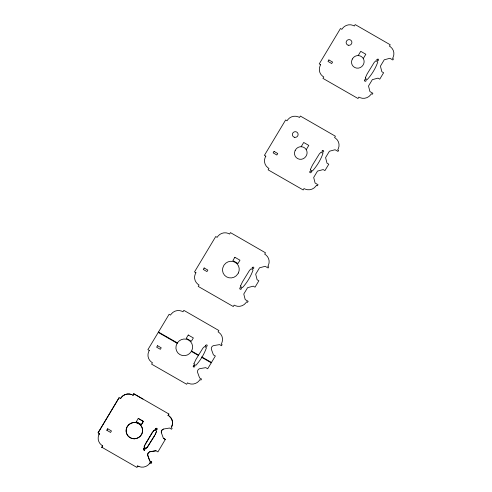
<?xml version="1.0" encoding="UTF-8"?>
<svg xmlns="http://www.w3.org/2000/svg" width="492" height="492" viewBox="0 0 492 492"><rect width="100%" height="100%" fill="white"/><g stroke="black" fill="none" stroke-linecap="round" stroke-linejoin="round"><path stroke-width="0.74" d="M143.4 449.51L143.682 448.673L144.55 448.63M144.543 450.149C145.085 448.882 145.392 449.719 144.291 450.131M155.577 429.196L155.595 428.704M156.247 429.823C157.797 428.538 157.255 430.076 155.847 429.664M156.118 432.468L154.537 435.777L147.182 447.511L145.86 448.452L144.267 447.536L144.181 446.65M156.413 431.755L156.438 431.133M143.4 449.301L143.541 448.815M156.37 431.681L155.189 434.627M144.851 444.879L144.107 447.197M144.476 445.93L152.176 432.511M155.638 428.778L156.056 428.249M131.807 394.658A8.918 8.727 -28.5 0 0 121.327 397.45L120.546 398.575L119.101 397.69L98.099 432.72L99.501 433.526L98.88 434.737A8.918 8.727 -28.5 0 0 101.506 445.051L102.674 445.875L101.832 447.277L102.674 445.875M98.917 434.817L99.501 433.526M295.163 150.503L296.024 149.15A6.23 6.095 -28.5 0 1 300.852 146.733L301.252 146.739A6.218 6.088 -28.5 0 1 306.165 149.568L306.356 149.9A6.218 6.088 -28.5 0 1 306.393 155.546L305.987 156.247A6.224 6.095 -28.5 0 1 297.654 158.615A6.224 6.095 -28.5 0 1 295.157 150.503M191.339 351.405L191.24 351.583A8.303 8.124 -28.5 0 1 179.906 354.591A8.303 8.124 -28.5 0 1 177.077 343.447L177.575 342.647A8.303 8.124 -28.5 0 1 188.62 340.083A8.303 8.124 -28.5 0 1 191.714 350.771L191.339 351.405L198.344 355.421M145.441 443.852L153.535 430.752M99.544 433.6L98.136 432.794L119.101 397.69M106.85 430.254L107.742 428.772L111.463 430.955L110.571 432.443L106.887 430.328L107.742 428.772M133.824 393.778L133.025 395.254L133.824 393.778L168.904 414.024L168.092 415.377L168.904 414.024M136.284 421.828L138.24 418.428L143.338 421.355L141.382 424.756L136.241 421.755L141.382 424.756M301.147 146.739L303.705 142.477L308.804 145.404L306.239 149.685M358.182 55.59L360.741 51.328L365.839 54.255L363.268 58.542M141.345 424.682L143.338 421.355M155.644 428.766L156.308 428.268L156.93 428.44M154.494 435.697L147.139 447.437L145.823 448.378L144.267 447.536M137.139 466.859L137.698 465.918L138.959 466.588M101.789 447.203L136.899 467.4L137.698 465.918M138.916 466.514A8.918 8.727 -28.5 0 0 149.402 463.728L150.177 462.603L151.149 463.212L151.733 462.093L149.783 460.973L147.772 455.426A3.093 3.026 -28.5 0 1 148.615 452.492M149.26 452.007A3.093 3.026 -28.5 0 1 150.005 451.699L155.939 450.715L157.926 451.908L165.33 439.411L163.387 438.292L165.33 439.411M163.602 429.018L169.537 428.034L171.53 429.227C173.424 427.64 169.82 428.071 171.806 426.361A8.918 8.727 -28.5 0 0 169.18 416.054M364.695 79.987L364.572 80.823A0.843 0.824 -28.5 0 0 366.109 80.805L366.109 80.171A0.849 0.83 -28.5 0 0 365.667 79.735L365.451 79.679A0.843 0.824 -28.5 0 0 364.683 79.975M239.955 288.017L239.838 288.847A0.843 0.824 -28.5 0 0 241.369 288.829L241.375 288.201A0.843 0.824 -28.5 0 0 240.932 287.746L240.711 287.703A0.843 0.824 -28.5 0 0 239.948 287.998M149.439 463.802L150.22 462.677M152.92 431.613L154.513 429.947L156.364 430.937M143.689 448.667L144.076 448.507M154.131 430.285L154.814 430.057M155.976 450.789L150.048 451.773A3.093 3.026 -28.5 0 0 147.809 455.506L149.826 461.047L151.733 462.093M144.334 450.205L143.867 450.082M194.1 365.439L194.315 365.494A0.843 0.824 -28.5 0 1 194.764 365.919L194.758 366.565A0.843 0.824 -28.5 0 1 193.215 366.577M133.025 395.254L131.77 394.584A8.918 8.727 -28.5 0 0 121.284 397.37L120.546 398.575M158.455 332.057L177.397 342.924M191.554 351.048L198.559 355.07M201.745 356.897L211.468 362.475M158.246 332.414L177.181 343.281M201.535 357.253L211.252 362.832M133.867 393.852L142.957 399.067M143.381 421.435L138.24 418.428M150.177 462.603L151.149 463.212M156.702 428.255L157.176 428.766M156.062 429.842L155.693 429.51M168.055 415.303L169.217 416.127A8.918 8.727 -28.5 0 1 171.849 426.435M143.559 449.891L143.356 449.43M155.73 429.584L155.54 429.122M205.607 345.894L205.859 346.239A0.836 0.818 -28.5 0 0 206.88 346.245L207.144 345.901A0.836 0.818 -28.5 0 0 206.708 344.831L205.613 345.286A0.836 0.818 -28.5 0 0 205.607 345.901M163.424 438.366L161.37 432.745A3.093 3.026 -28.5 0 1 162.858 429.325M193.221 366.583L193.344 365.747A0.843 0.824 -28.5 0 1 194.1 365.421M311.276 171.628L311.27 172.262A0.843 0.824 -28.5 0 1 309.72 172.274L309.855 171.444A0.843 0.824 -28.5 0 1 310.612 171.118L310.827 171.185A0.843 0.824 -28.5 0 1 311.276 171.61M127.268 426.509A8.303 8.124 -28.5 0 1 140.897 425.475A8.303 8.124 -28.5 0 1 136.653 438.372A8.303 8.124 -28.5 0 1 126.124 429.983M126.192 429.461A8.303 8.124 -28.5 0 1 126.585 427.935M126.782 427.443A8.303 8.124 -28.5 0 1 127.01 426.97M161.413 432.819A3.093 3.026 -28.5 0 1 163.645 429.092M193.983 363.588L194.032 364.4L195.914 365.285C200.502 360.328 204.235 354.092 206.456 347.715L204.531 346.528L202.901 348.121L195.859 359.566L193.983 363.588M240.6 285.852L240.643 286.664L242.525 287.556C247.113 282.592 250.846 276.356 253.066 269.979L251.141 268.798L249.512 270.385L242.47 281.83L240.6 285.852M310.495 169.279L310.544 170.097L312.426 170.982C317.008 166.025 320.747 159.789 322.967 153.412L321.042 152.225L319.406 153.818L312.371 165.257L310.495 169.279M365.335 77.822L365.378 78.64L367.26 79.526C371.847 74.569 375.587 68.333 377.807 61.955L375.882 60.768L374.246 62.361L367.21 73.806L365.335 77.822M149.31 350.464L148.682 351.675A8.918 8.727 -28.5 0 0 151.315 361.989L152.44 362.733L151.597 364.142L186.665 384.264L187.507 382.856L188.725 383.452A8.918 8.727 -28.5 0 0 199.205 380.667L199.986 379.541L200.914 380.07L201.542 379.031L199.592 377.911L197.575 372.364A3.093 3.026 -28.5 0 1 199.813 368.637L205.742 367.653L207.692 368.766L215.355 355.993L213.405 354.873L211.388 349.326A3.093 3.026 -28.5 0 1 213.626 345.599L219.555 344.615L221.505 345.735L222.126 344.689L221.203 344.16L221.824 342.942A8.918 8.727 -28.5 0 0 219.198 332.635L218.073 331.885L218.885 330.532L192.938 315.575L183.842 310.36L183.006 311.762L181.788 311.172A8.918 8.727 -28.5 0 0 171.302 313.957L170.527 315.083L169.119 314.277L147.901 349.658L149.31 350.464M195.921 272.728L195.293 273.939A8.918 8.727 -28.5 0 0 197.925 284.253L199.051 285.003L198.208 286.405L233.276 306.528L234.118 305.126L235.336 305.716A8.918 8.727 -28.5 0 0 245.815 302.931L246.597 301.805L247.525 302.34L248.153 301.295L245.2 299.603L243.78 294.031L247.599 287.666L253.263 286.159L255.034 287.174L258.878 280.766L257.107 279.751L255.686 274.179L259.505 267.814L265.17 266.307L268.115 267.999L268.743 266.959L267.814 266.424L268.435 265.213A8.918 8.727 -28.5 0 0 265.809 254.899L264.684 254.149L265.495 252.796L239.549 237.839L230.459 232.624L229.616 234.032L228.399 233.436A8.918 8.727 -28.5 0 0 217.913 236.222L217.138 237.347L215.73 236.541L194.512 271.922L195.921 272.728M265.821 156.155L265.194 157.372A8.918 8.727 -28.5 0 0 267.826 167.68L268.946 168.43L268.109 169.832L303.177 189.955L304.019 188.553L305.231 189.149A8.918 8.727 -28.5 0 0 315.716 186.363L316.497 185.232L317.42 185.767L318.047 184.721L315.101 183.03L313.681 177.464L317.5 171.093L323.164 169.586L324.935 170.601L328.779 164.199L327.008 163.184L325.587 157.612L329.4 151.241L335.064 149.734L338.016 151.425L338.637 150.386L337.709 149.851L338.336 148.639A8.918 8.727 -28.5 0 0 335.704 138.326L334.578 137.582L335.396 136.222L309.443 121.272L300.354 116.057L299.511 117.459L298.293 116.862A8.918 8.727 -28.5 0 0 287.814 119.648L287.033 120.774L285.631 119.968L264.413 155.349L265.821 156.155M320.655 64.704L320.034 65.916A8.918 8.727 -28.5 0 0 322.66 76.229L323.785 76.973L322.943 78.382L358.01 98.505L358.853 97.096L360.07 97.693A8.918 8.727 -28.5 0 0 370.556 94.907L371.331 93.781L372.259 94.31L372.887 93.271L369.941 91.58L368.52 86.008L372.339 79.636L378.004 78.136L379.775 79.15L383.612 72.742L381.841 71.727L380.421 66.156L384.24 59.79L389.904 58.284L392.85 59.975L393.477 58.929L392.548 58.4L393.176 57.183A8.918 8.727 -28.5 0 0 390.543 46.875L389.418 46.125L390.23 44.772L364.283 29.815L355.193 24.6L354.351 26.002L353.133 25.412A8.918 8.727 -28.5 0 0 342.647 28.198L341.872 29.323L340.464 28.518L319.253 63.899L320.655 64.704M352.401 58.997L352.198 59.36A6.224 6.095 -28.5 0 0 354.689 67.472A6.224 6.095 -28.5 0 0 363.022 65.104L363.422 64.403A6.218 6.088 -28.5 0 0 363.391 58.751L363.194 58.413A6.218 6.088 -28.5 0 0 358.281 55.596L357.887 55.59A6.23 6.095 -28.5 0 0 353.053 58.007L352.401 58.997M238.319 273.035L237.851 273.847A8.303 8.124 -28.5 0 1 226.517 276.861A8.303 8.124 -28.5 0 1 223.688 265.711L224.186 264.911A8.303 8.124 -28.5 0 1 235.231 262.347A8.303 8.124 -28.5 0 1 238.325 273.035M252.341 267.353L252.224 267.556A0.836 0.818 -28.5 0 0 252.218 268.165L252.47 268.503A0.836 0.818 -28.5 0 0 253.491 268.509L253.755 268.171A0.836 0.818 -28.5 0 0 253.318 267.094L252.341 267.353M322.242 150.786L322.125 150.982A0.836 0.818 -28.5 0 0 322.112 151.591L322.365 151.93A0.836 0.818 -28.5 0 0 323.392 151.936L323.656 151.597A0.836 0.818 -28.5 0 0 323.219 150.527L322.242 150.786M377.081 59.329L376.964 59.526A0.836 0.818 -28.5 0 0 376.952 60.141L377.204 60.479A0.836 0.818 -28.5 0 0 378.225 60.485L378.496 60.141A0.836 0.818 -28.5 0 0 378.059 59.071L377.081 59.329M157.545 345.704L156.653 347.192L160.337 349.308L161.228 347.819L157.545 345.704M204.155 267.974L203.264 269.456L206.947 271.572L207.839 270.083L204.155 267.974M274.056 151.401L273.165 152.889L276.848 154.998L277.74 153.516L274.056 151.401M328.896 59.944L328.004 61.432L331.688 63.548L332.58 62.06L328.896 59.944M188.258 335.015L186.259 338.336L191.363 341.263L193.356 337.942L188.258 335.015M234.868 257.279L232.876 260.606L237.974 263.534L239.967 260.207L234.868 257.279M134.082 438.815A8.303 8.124 -28.5 0 0 141.696 426.712A8.303 8.124 -28.5 0 0 127.403 426.435A8.303 8.124 -28.5 0 0 134.082 438.815M294.444 137.286A2.903 2.841 -28.5 0 0 298.041 133.781A2.903 2.841 -28.5 0 0 293.226 132.514A2.903 2.841 -28.5 0 0 294.444 137.286M348.219 45.221A2.903 2.841 -28.5 0 0 351.817 41.715A2.903 2.841 -28.5 0 0 347.001 40.449A2.903 2.841 -28.5 0 0 348.219 45.221"/></g></svg>
